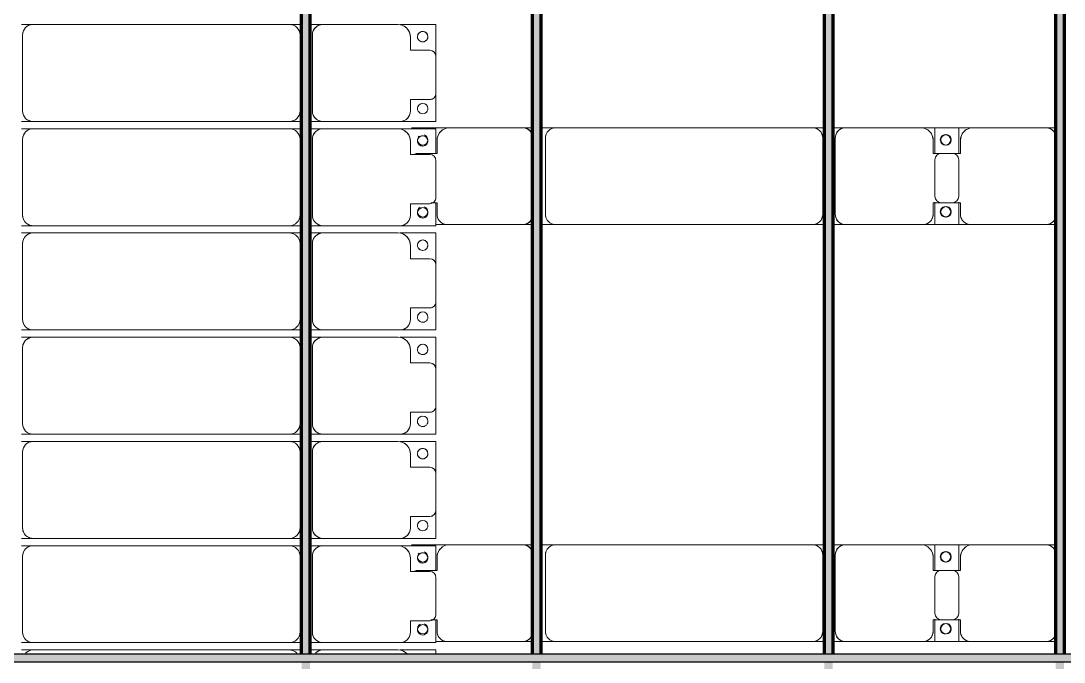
# Model space of a CAD drawing. Header units: millimetres. Extents: x -268744 to 115753, y -96240 to -10461.
# Drawn here: x -184413 to -179409, y -34647 to -31571 of the extents above; entities that cross this region are included whole.
import ezdxf

# ---------------------------------------------------------------- set-up
doc = ezdxf.new("R2010")
doc.units = ezdxf.units.MM
doc.layers.add('A-GENM', color=13, linetype='Continuous', lineweight=9)
doc.layers.add('S-BEAM', color=12, linetype='Continuous', lineweight=9)

# ---------------------------------------------------------------- blocks, each defined once
blk = doc.blocks.new('Dầm C52 - Hộp 40x60-V24-KHUNG KẾT CẤU BÈ PIN 1')
at = {"layer": 'S-BEAM', "lineweight": 25}
blk.add_hatch(color=4, dxfattribs=at).paths.add_polyline_path([(-145811, -20), (145811, -20), (145811, 20), (-145811, 20)])
at = {"layer": 'S-BEAM', "color": 4, "lineweight": 25}
for p, q in [((-145811, 20), (145811, 20)), ((145811, -20), (-145811, -20))]:
    blk.add_line(p, q, dxfattribs=at)
blk = doc.blocks.new('Dải phao đi lại kèm đỡ invester - DẢI PHAO ĐI LẠI-102783-KHUNG KẾT CẤU BÈ PIN 1')
at = {"layer": 'A-GENM', "color": 7}
for p, q in [((11258.4, 1312.2), (11411.8, 1312.2)), ((11258.4, 1138.2), (11258.4, 1312.2)), ((11258.4, 1312.2), (11258.4, 1138.2)), ((11411.8, 1312.2), (11258.4, 1312.2)), ((11588.2, 1312.2), (11411.8, 1312.2)), ((11588.2, 1312.2), (11723.4, 1312.2)), ((11723.4, 1312.2), (11588.2, 1312.2)), ((11723.4, 1312.2), (11723.4, 1139.7)), ((11723.4, 1139.7), (11723.4, 1312.2)), ((11758.4, 1312.2), (11878.1, 1312.2)), ((11758.4, 1138.2), (11758.4, 1312.2)), ((11758.4, 1312.2), (11758.4, 1138.2)), ((11878.1, 1312.2), (11758.4, 1312.2)), ((12088.2, 1312.2), (11911.8, 1312.2)), ((12111.9, 1312.2), (12223.4, 1312.2)), ((12223.4, 1312.2), (12111.9, 1312.2)), ((12223.4, 1312.2), (12223.4, 1139.7)), ((12223.4, 1139.7), (12223.4, 1312.2)), ((12258.4, 1312.2), (12411.8, 1312.2)), ((12258.4, 1138.2), (12258.4, 1312.2)), ((12258.4, 1312.2), (12258.4, 1138.2)), ((12411.8, 1312.2), (12258.4, 1312.2)), ((12588.2, 1312.2), (12411.8, 1312.2)), ((12588.2, 1312.2), (12723.4, 1312.2)), ((12723.4, 1312.2), (12588.2, 1312.2)), ((12723.4, 1312.2), (12723.4, 1139.7)), ((12723.4, 1139.7), (12723.4, 1312.2)), ((12758.4, 1312.2), (12911.8, 1312.2)), ((12758.4, 1138.2), (12758.4, 1312.2)), ((12758.4, 1312.2), (12758.4, 1138.2)), ((12911.8, 1312.2), (12758.4, 1312.2)), ((13088.2, 1312.2), (12911.8, 1312.2)), ((13088.2, 1312.2), (13223.4, 1312.2)), ((13223.4, 1312.2), (13088.2, 1312.2)), ((13223.4, 1312.2), (13223.4, 1139.7)), ((13223.4, 1139.7), (13223.4, 1312.2)), ((13258.4, 1312.2), (13411.8, 1312.2)), ((13258.4, 1138.2), (13258.4, 1312.2)), ((13258.4, 1312.2), (13258.4, 1138.2)), ((13411.8, 1312.2), (13258.4, 1312.2)), ((13588.2, 1312.2), (13411.8, 1312.2)), ((13588.2, 1312.2), (13723.4, 1312.2)), ((13723.4, 1312.2), (13588.2, 1312.2)), ((13723.4, 1312.2), (13723.4, 1139.7)), ((13723.4, 1139.7), (13723.4, 1312.2)), ((13758.4, 1312.2), (13878.1, 1312.2)), ((13758.4, 1138.2), (13758.4, 1312.2)), ((13758.4, 1312.2), (13758.4, 1138.2)), ((13878.1, 1312.2), (13758.4, 1312.2)), ((14088.2, 1312.2), (13911.8, 1312.2)), ((14111.9, 1312.2), (14223.4, 1312.2)), ((14223.4, 1312.2), (14111.9, 1312.2)), ((14223.4, 1312.2), (14223.4, 1139.7)), ((14223.4, 1139.7), (14223.4, 1312.2)), ((14258.4, 1312.2), (14276.8, 1312.2)), ((14258.4, 1138.2), (14258.4, 1312.2)), ((14258.4, 1312.2), (14258.4, 1138.2)), ((14276.8, 1312.2), (14258.4, 1312.2)), ((11381.8, 1282.2), (11381.8, 1189.7)), ((11618.2, 1189.7), (11618.2, 1282.2)), ((11881.8, 1282.2), (11881.8, 1189.7)), ((12118.2, 1189.7), (12118.2, 1282.2)), ((12381.8, 1282.2), (12381.8, 1189.7)), ((12618.2, 1189.7), (12618.2, 1282.2)), ((12881.8, 1282.2), (12881.8, 1189.7)), ((13118.2, 1189.7), (13118.2, 1282.2)), ((13381.8, 1282.2), (13381.8, 1189.7)), ((13618.2, 1189.7), (13618.2, 1282.2)), ((13881.8, 1282.2), (13881.8, 1189.7)), ((14118.2, 1189.7), (14118.2, 1282.2)), ((11381.8, 1189.7), (11318.4, 1189.7)), ((11673.4, 1189.7), (11618.2, 1189.7)), ((11881.8, 1189.7), (11818.4, 1189.7)), ((12173.4, 1189.7), (12118.2, 1189.7)), ((12381.8, 1189.7), (12318.4, 1189.7)), ((12673.4, 1189.7), (12618.2, 1189.7)), ((12881.8, 1189.7), (12818.4, 1189.7)), ((13173.4, 1189.7), (13118.2, 1189.7)), ((13381.8, 1189.7), (13318.4, 1189.7)), ((13673.4, 1189.7), (13618.2, 1189.7)), ((13881.8, 1189.7), (13818.4, 1189.7)), ((14173.4, 1189.7), (14118.2, 1189.7)), ((11258.4, 1129.7), (11258.4, 769.7)), ((11723.4, 769.7), (11723.4, 1139.7)), ((11758.4, 1129.7), (11758.4, 769.7)), ((12223.4, 769.7), (12223.4, 1139.7)), ((12258.4, 1129.7), (12258.4, 769.7)), ((12723.4, 769.7), (12723.4, 1139.7)), ((12758.4, 1129.7), (12758.4, 769.7)), ((13223.4, 769.7), (13223.4, 1139.7)), ((13258.4, 1129.7), (13258.4, 769.7)), ((13723.4, 769.7), (13723.4, 1139.7)), ((13758.4, 1129.7), (13758.4, 769.7)), ((14223.4, 769.7), (14223.4, 1139.7)), ((14258.4, 1129.7), (14258.4, 769.7)), ((11258.4, 707.6), (11258.4, 769.7)), ((11258.4, 707.6), (11258.4, 769.7)), ((11723.4, 769.7), (11723.4, 707.6)), ((11723.4, 769.7), (11723.4, 707.6)), ((11758.4, 707.6), (11758.4, 769.7)), ((11758.4, 707.6), (11758.4, 769.7)), ((12223.4, 769.7), (12223.4, 707.6)), ((12223.4, 769.7), (12223.4, 707.6)), ((12258.4, 707.6), (12258.4, 769.7)), ((12258.4, 707.6), (12258.4, 769.7)), ((12723.4, 769.7), (12723.4, 707.6)), ((12723.4, 769.7), (12723.4, 707.6)), ((12758.4, 707.6), (12758.4, 769.7)), ((12758.4, 707.6), (12758.4, 769.7)), ((13223.4, 769.7), (13223.4, 707.6)), ((13223.4, 769.7), (13223.4, 707.6)), ((13258.4, 707.6), (13258.4, 769.7)), ((13258.4, 707.6), (13258.4, 769.7)), ((13723.4, 769.7), (13723.4, 707.6)), ((13723.4, 769.7), (13723.4, 707.6)), ((13758.4, 707.6), (13758.4, 769.7)), ((13758.4, 707.6), (13758.4, 769.7)), ((14223.4, 769.7), (14223.4, 707.6)), ((14223.4, 769.7), (14223.4, 707.6)), ((14258.4, 707.6), (14258.4, 769.7)), ((14258.4, 707.6), (14258.4, 769.7)), ((11308.4, 719.7), (11673.4, 719.7)), ((11808.4, 719.7), (12173.4, 719.7)), ((12308.4, 719.7), (12673.4, 719.7)), ((12808.4, 719.7), (13173.4, 719.7)), ((13308.4, 719.7), (13673.4, 719.7)), ((13808.4, 719.7), (14173.4, 719.7)), ((11258.4, 610.3), (11258.4, 667.6)), ((11258.4, 610.3), (11258.4, 667.6)), ((11673.4, 660.3), (11308.4, 660.3)), ((11723.4, 667.6), (11723.4, 610.3)), ((11723.4, 667.6), (11723.4, 610.3)), ((11758.4, 610.3), (11758.4, 667.6)), ((11758.4, 610.3), (11758.4, 667.6)), ((12173.4, 660.3), (11808.4, 660.3)), ((12223.4, 667.6), (12223.4, 610.3)), ((12223.4, 667.6), (12223.4, 610.3)), ((12258.4, 610.3), (12258.4, 667.6)), ((12258.4, 610.3), (12258.4, 667.6)), ((12673.4, 660.3), (12308.4, 660.3)), ((12723.4, 667.6), (12723.4, 610.3)), ((12723.4, 667.6), (12723.4, 610.3)), ((12758.4, 610.3), (12758.4, 667.6)), ((12758.4, 610.3), (12758.4, 667.6)), ((13173.4, 660.3), (12808.4, 660.3)), ((13223.4, 667.6), (13223.4, 610.3)), ((13223.4, 667.6), (13223.4, 610.3)), ((13258.4, 610.3), (13258.4, 667.6)), ((13258.4, 610.3), (13258.4, 667.6)), ((13673.4, 660.3), (13308.4, 660.3)), ((13723.4, 667.6), (13723.4, 610.3)), ((13723.4, 667.6), (13723.4, 610.3)), ((13758.4, 610.3), (13758.4, 667.6)), ((13758.4, 610.3), (13758.4, 667.6)), ((14173.4, 660.3), (13808.4, 660.3)), ((14223.4, 667.6), (14223.4, 610.3)), ((14223.4, 667.6), (14223.4, 610.3)), ((14258.4, 610.3), (14258.4, 667.6)), ((14258.4, 610.3), (14258.4, 667.6)), ((11258.4, 610.3), (11258.4, -620.3)), ((11723.4, -620.3), (11723.4, 610.3)), ((11758.4, 610.3), (11758.4, -620.3)), ((12223.4, -620.3), (12223.4, 610.3)), ((12258.4, 610.3), (12258.4, -620.3)), ((12723.4, -620.3), (12723.4, 610.3)), ((12758.4, 610.3), (12758.4, -620.3)), ((13223.4, -620.3), (13223.4, 610.3)), ((13258.4, 610.3), (13258.4, -620.3)), ((13723.4, -620.3), (13723.4, 610.3)), ((13758.4, 610.3), (13758.4, -620.3)), ((14223.4, -620.3), (14223.4, 610.3)), ((14258.4, 610.3), (14258.4, -620.3)), ((11258.4, -674.8), (11258.4, -620.3)), ((11258.4, -674.8), (11258.4, -620.3)), ((11723.4, -620.3), (11723.4, -674.8)), ((11723.4, -620.3), (11723.4, -674.8)), ((11758.4, -674.8), (11758.4, -620.3)), ((11758.4, -674.8), (11758.4, -620.3)), ((12223.4, -620.3), (12223.4, -674.8)), ((12223.4, -620.3), (12223.4, -674.8)), ((12258.4, -674.8), (12258.4, -620.3)), ((12258.4, -674.8), (12258.4, -620.3)), ((12723.4, -620.3), (12723.4, -674.8)), ((12723.4, -620.3), (12723.4, -674.8)), ((12758.4, -674.8), (12758.4, -620.3)), ((12758.4, -674.8), (12758.4, -620.3)), ((13223.4, -620.3), (13223.4, -674.8)), ((13223.4, -620.3), (13223.4, -674.8)), ((13258.4, -674.8), (13258.4, -620.3)), ((13258.4, -674.8), (13258.4, -620.3)), ((13723.4, -620.3), (13723.4, -674.8)), ((13723.4, -620.3), (13723.4, -674.8)), ((13758.4, -674.8), (13758.4, -620.3)), ((13758.4, -674.8), (13758.4, -620.3)), ((14223.4, -620.3), (14223.4, -674.8)), ((14223.4, -620.3), (14223.4, -674.8)), ((14258.4, -674.8), (14258.4, -620.3)), ((14258.4, -674.8), (14258.4, -620.3)), ((11308.4, -670.3), (11673.4, -670.3)), ((11808.4, -670.3), (12173.4, -670.3)), ((12308.4, -670.3), (12673.4, -670.3)), ((12808.4, -670.3), (13173.4, -670.3)), ((13308.4, -670.3), (13673.4, -670.3)), ((13808.4, -670.3), (14173.4, -670.3))]:
    blk.add_line(p, q, dxfattribs=at)
for centre, radius, start, end in [((11411.8, 1282.2), 30, 90, 180), ((11411.8, 1282.2), 30, 105, 165), ((11411.8, 1282.2), 30, 135, 165), ((11411.8, 1282.2), 30, 135, 165), ((11588.2, 1282.2), 30, 360, 90), ((11588.2, 1282.2), 30, 60, 75), ((11588.2, 1282.2), 30, 15, 75), ((11588.2, 1282.2), 30, 60, 75), ((11911.8, 1282.2), 30, 90, 180), ((12088.2, 1282.2), 30, 360, 90), ((12411.8, 1282.2), 30, 90, 180), ((12411.8, 1282.2), 30, 105, 165), ((12411.8, 1282.2), 30, 135, 165), ((12411.8, 1282.2), 30, 135, 165), ((12588.2, 1282.2), 30, 360, 90), ((12588.2, 1282.2), 30, 60, 75), ((12588.2, 1282.2), 30, 15, 75), ((12588.2, 1282.2), 30, 60, 75), ((12911.8, 1282.2), 30, 90, 180), ((12911.8, 1282.2), 30, 105, 165), ((12911.8, 1282.2), 30, 135, 165), ((12911.8, 1282.2), 30, 135, 165), ((13088.2, 1282.2), 30, 360, 90), ((13088.2, 1282.2), 30, 60, 75), ((13088.2, 1282.2), 30, 15, 75), ((13088.2, 1282.2), 30, 60, 75), ((13411.8, 1282.2), 30, 90, 180), ((13411.8, 1282.2), 30, 105, 165), ((13411.8, 1282.2), 30, 135, 165), ((13411.8, 1282.2), 30, 135, 165), ((13588.2, 1282.2), 30, 0, 90), ((13588.2, 1282.2), 30, 60, 75), ((13588.2, 1282.2), 30, 15, 75), ((13588.2, 1282.2), 30, 60, 75), ((13911.8, 1282.2), 30, 90, 180), ((14088.2, 1282.2), 30, 0, 90), ((11316.8, 1248.6), 25, 90, 270), ((11316.8, 1248.6), 25, 90, 255), ((11316.8, 1248.6), 25, 270, 90), ((11316.8, 1248.6), 25, 300, 90), ((11588.2, 1282.2), 30, 15, 30), ((11588.2, 1282.2), 30, 15, 30), ((11661.8, 1248.6), 25, 90, 270), ((11661.8, 1248.6), 25, 90, 180), ((11661.8, 1248.6), 25, 270, 90), ((11661.8, 1248.6), 25, 270, 90), ((11816.8, 1248.6), 25, 90, 270), ((11816.8, 1248.6), 25, 90, 255), ((11816.8, 1248.6), 25, 270, 90), ((11816.8, 1248.6), 25, 300, 90), ((12088.2, 1282.2), 30, 15, 30), ((12088.2, 1282.2), 30, 15, 30), ((12161.8, 1248.6), 25, 90, 270), ((12161.8, 1248.6), 25, 90, 180), ((12161.8, 1248.6), 25, 270, 90), ((12161.8, 1248.6), 25, 270, 90), ((12316.8, 1248.6), 25, 90, 270), ((12316.8, 1248.6), 25, 90, 255), ((12316.8, 1248.6), 25, 270, 90), ((12316.8, 1248.6), 25, 300, 90), ((12588.2, 1282.2), 30, 15, 30), ((12588.2, 1282.2), 30, 15, 30), ((12661.8, 1248.6), 25, 90, 270), ((12661.8, 1248.6), 25, 90, 180), ((12661.8, 1248.6), 25, 270, 90), ((12661.8, 1248.6), 25, 270, 90), ((12816.8, 1248.6), 25, 90, 270), ((12816.8, 1248.6), 25, 90, 255), ((12816.8, 1248.6), 25, 270, 90), ((12816.8, 1248.6), 25, 300, 90), ((13088.2, 1282.2), 30, 15, 30), ((13088.2, 1282.2), 30, 15, 30), ((13161.8, 1248.6), 25, 90, 270), ((13161.8, 1248.6), 25, 90, 180), ((13161.8, 1248.6), 25, 270, 90), ((13161.8, 1248.6), 25, 270, 90), ((13316.8, 1248.6), 25, 90, 270), ((13316.8, 1248.6), 25, 90, 255), ((13316.8, 1248.6), 25, 270, 90), ((13316.8, 1248.6), 25, 300, 90), ((13588.2, 1282.2), 30, 15, 30), ((13588.2, 1282.2), 30, 15, 30), ((13661.8, 1248.6), 25, 90, 270), ((13661.8, 1248.6), 25, 90, 180), ((13661.8, 1248.6), 25, 270, 90), ((13661.8, 1248.6), 25, 270, 90), ((13816.8, 1248.6), 25, 90, 270), ((13816.8, 1248.6), 25, 90, 255), ((13816.8, 1248.6), 25, 270, 90), ((13816.8, 1248.6), 25, 300, 90), ((14088.2, 1282.2), 30, 15, 30), ((14088.2, 1282.2), 30, 15, 30), ((14161.8, 1248.6), 25, 90, 270), ((14161.8, 1248.6), 25, 90, 180), ((14161.8, 1248.6), 25, 270, 90), ((14161.8, 1248.6), 25, 270, 90), ((11316.8, 1248.6), 25, 270, 285), ((11661.8, 1248.6), 25, 195, 255), ((11816.8, 1248.6), 25, 270, 285), ((12161.8, 1248.6), 25, 195, 255), ((12316.8, 1248.6), 25, 270, 285), ((12661.8, 1248.6), 25, 195, 255), ((12816.8, 1248.6), 25, 270, 285), ((13161.8, 1248.6), 25, 195, 255), ((13316.8, 1248.6), 25, 270, 285), ((13661.8, 1248.6), 25, 195, 255), ((13816.8, 1248.6), 25, 270, 285), ((14161.8, 1248.6), 25, 195, 255), ((11318.4, 1129.7), 60, 90, 180), ((11318.4, 1129.7), 60, 90, 150), ((11673.4, 1139.7), 50, 0, 90), ((11673.4, 1139.7), 50, 15, 90), ((11818.4, 1129.7), 60, 90, 180), ((11818.4, 1129.7), 60, 90, 150), ((12173.4, 1139.7), 50, 0, 90), ((12173.4, 1139.7), 50, 15, 90), ((12318.4, 1129.7), 60, 90, 180), ((12318.4, 1129.7), 60, 90, 150), ((12673.4, 1139.7), 50, 0, 90), ((12673.4, 1139.7), 50, 15, 90), ((12818.4, 1129.7), 60, 90, 180), ((12818.4, 1129.7), 60, 90, 150), ((13173.4, 1139.7), 50, 0, 90), ((13173.4, 1139.7), 50, 15, 90), ((13318.4, 1129.7), 60, 90, 180), ((13318.4, 1129.7), 60, 90, 150), ((13673.4, 1139.7), 50, 0, 90), ((13673.4, 1139.7), 50, 15, 90), ((13818.4, 1129.7), 60, 90, 180), ((13818.4, 1129.7), 60, 90, 150), ((14173.4, 1139.7), 50, 360, 90), ((14173.4, 1139.7), 50, 15, 90), ((14318.4, 1129.7), 60, 135, 180), ((14318.4, 1129.7), 60, 135, 150), ((11308.4, 769.7), 50, 180, 270), ((11308.4, 769.7), 50, 195, 270), ((11673.4, 769.7), 50, 270, 0), ((11673.4, 769.7), 50, 270, 345), ((11808.4, 769.7), 50, 180, 270), ((11808.4, 769.7), 50, 195, 270), ((12173.4, 769.7), 50, 270, 0), ((12173.4, 769.7), 50, 270, 345), ((12308.4, 769.7), 50, 180, 270), ((12308.4, 769.7), 50, 195, 270), ((12673.4, 769.7), 50, 270, 360), ((12673.4, 769.7), 50, 270, 345), ((12808.4, 769.7), 50, 180, 270), ((12808.4, 769.7), 50, 195, 270), ((13173.4, 769.7), 50, 270, 360), ((13173.4, 769.7), 50, 270, 345), ((13308.4, 769.7), 50, 180, 270), ((13308.4, 769.7), 50, 195, 270), ((13673.4, 769.7), 50, 270, 360), ((13673.4, 769.7), 50, 270, 345), ((13808.4, 769.7), 50, 180, 270), ((13808.4, 769.7), 50, 195, 270), ((14173.4, 769.7), 50, 270, 360), ((14173.4, 769.7), 50, 270, 345), ((14308.4, 769.7), 50, 180, 225), ((14308.4, 769.7), 50, 195, 225), ((11308.4, 610.3), 50, 90, 180), ((11308.4, 610.3), 50, 105, 120), ((11673.4, 610.3), 50, 360, 90), ((11673.4, 610.3), 50, 60, 90), ((11808.4, 610.3), 50, 90, 180), ((11808.4, 610.3), 50, 105, 120), ((12173.4, 610.3), 50, 0, 90), ((12173.4, 610.3), 50, 60, 90), ((12308.4, 610.3), 50, 90, 180), ((12308.4, 610.3), 50, 105, 120), ((12673.4, 610.3), 50, 0, 90), ((12673.4, 610.3), 50, 60, 90), ((12808.4, 610.3), 50, 90, 180), ((12808.4, 610.3), 50, 105, 120), ((13173.4, 610.3), 50, 0, 90), ((13173.4, 610.3), 50, 60, 90), ((13308.4, 610.3), 50, 90, 180), ((13308.4, 610.3), 50, 105, 120), ((13673.4, 610.3), 50, 0, 90), ((13673.4, 610.3), 50, 60, 90), ((13808.4, 610.3), 50, 90, 180), ((13808.4, 610.3), 50, 105, 120), ((14173.4, 610.3), 50, 360, 90), ((14173.4, 610.3), 50, 60, 90), ((11308.4, 610.3), 50, 150, 180), ((11673.4, 610.3), 50, 15, 30), ((11808.4, 610.3), 50, 150, 180), ((12173.4, 610.3), 50, 15, 30), ((12308.4, 610.3), 50, 150, 180), ((12673.4, 610.3), 50, 15, 30), ((12808.4, 610.3), 50, 150, 180), ((13173.4, 610.3), 50, 15, 30), ((13308.4, 610.3), 50, 150, 180), ((13673.4, 610.3), 50, 15, 30), ((13808.4, 610.3), 50, 150, 180), ((14173.4, 610.3), 50, 15, 30), ((14308.4, 610.3), 50, 135, 180), ((14308.4, 610.3), 50, 150, 180), ((11308.4, -620.3), 50, 180, 270), ((11308.4, -620.3), 50, 195, 225), ((11673.4, -620.3), 50, 270, 0), ((11673.4, -620.3), 50, 330, 0), ((11808.4, -620.3), 50, 180, 270), ((11808.4, -620.3), 50, 195, 225), ((12173.4, -620.3), 50, 270, 360), ((12173.4, -620.3), 50, 330, 0), ((12308.4, -620.3), 50, 180, 270), ((12308.4, -620.3), 50, 195, 225), ((12673.4, -620.3), 50, 270, 360), ((12673.4, -620.3), 50, 330, 0), ((12808.4, -620.3), 50, 180, 270), ((12808.4, -620.3), 50, 195, 225), ((13173.4, -620.3), 50, 270, 0), ((13173.4, -620.3), 50, 330, 0), ((13308.4, -620.3), 50, 180, 270), ((13308.4, -620.3), 50, 195, 225), ((13673.4, -620.3), 50, 270, 0), ((13673.4, -620.3), 50, 330, 360), ((13808.4, -620.3), 50, 180, 270), ((13808.4, -620.3), 50, 195, 225), ((14173.4, -620.3), 50, 270, 360), ((14173.4, -620.3), 50, 330, 360), ((14308.4, -620.3), 50, 180, 225), ((14308.4, -620.3), 50, 195, 225), ((11308.4, -620.3), 50, 240, 270), ((11673.4, -620.3), 50, 270, 300), ((11808.4, -620.3), 50, 240, 270), ((12173.4, -620.3), 50, 270, 300), ((12308.4, -620.3), 50, 240, 270), ((12673.4, -620.3), 50, 270, 300), ((12808.4, -620.3), 50, 240, 270), ((13173.4, -620.3), 50, 270, 300), ((13308.4, -620.3), 50, 240, 270), ((13673.4, -620.3), 50, 270, 300), ((13808.4, -620.3), 50, 240, 270), ((14173.4, -620.3), 50, 270, 300)]:
    blk.add_arc(centre, radius, start, end, dxfattribs=at)
blk = doc.blocks.new('Dầm C52 - Dầm C52-102503-KHUNG KẾT CẤU BÈ PIN 1')
at = {"layer": 'S-BEAM', "lineweight": 140}
h = blk.add_hatch(color=1, dxfattribs=at)
h.paths.add_polyline_path([(-25480.9, 20), (-25480.9, -20), (-25440.9, -20), (-25440.9, 20)])
h.paths.add_polyline_path([(-25400.9, 20), (-25400.9, -20), (-19440.9, -20), (-19443, 20), (-24983.5, 20)])
h.paths.add_polyline_path([(-19400.9, 20), (-19400.9, -20), (-13440.9, -20), (-13440.9, 20), (-17596.2, 20)])
h.paths.add_polyline_path([(-13400.9, -20), (-7440.9, -20), (-7440.9, 20), (-13400.9, 20)])
h.paths.add_polyline_path([(-7400.9, -20), (-1440.9, -20), (-1440.9, 20), (-7400.9, 20)])
h.paths.add_polyline_path([(-1400.9, -20), (4559.1, -20), (4559.1, 20), (-1400.9, 20)])
h.paths.add_polyline_path([(4599.1, -20), (10559.1, -20), (10559.1, 20), (4599.1, 20)])
h.paths.add_polyline_path([(10599.1, 20), (10599.1, -20), (16559.1, -20), (16559.1, 20), (11952.8, 20)])
h.paths.add_polyline_path([(16599.1, -20), (22559.1, -20), (22559.1, 20), (16599.1, 20)])
h.paths.add_polyline_path([(22599.1, -20), (25259.1, -20), (25259.1, 20), (22599.1, 20)])
h.paths.add_polyline_path([(25299.1, -20), (25441.8, -20), (25441.8, 20), (25299.1, 20)])
at = {"layer": 'S-BEAM', "color": 1, "lineweight": 140}
for p, q in [((10599.1, 20), (16559.1, 20)), ((16559.1, -20), (10599.1, -20))]:
    blk.add_line(p, q, dxfattribs=at)
blk = doc.blocks.new('Dầm C52 - Dầm C52-102502-KHUNG KẾT CẤU BÈ PIN 1')
at = {"layer": 'S-BEAM', "lineweight": 140}
h = blk.add_hatch(color=1, dxfattribs=at)
h.paths.add_polyline_path([(-25480.9, 20), (-25480.9, -20), (-25440.9, -20), (-25440.9, 20)])
h.paths.add_polyline_path([(-25400.9, 20), (-25400.9, -20), (-19440.9, -20), (-19443, 20), (-24983.5, 20)])
h.paths.add_polyline_path([(-19400.9, 20), (-19400.9, -20), (-13440.9, -20), (-13440.9, 20), (-18981.3, 20)])
h.paths.add_polyline_path([(-13400.9, -20), (-7440.9, -20), (-7440.9, 20), (-13400.9, 20)])
h.paths.add_polyline_path([(-7400.9, -20), (-1440.9, -20), (-1440.9, 20), (-7400.9, 20)])
h.paths.add_polyline_path([(-1400.9, -20), (4559.1, -20), (4559.1, 20), (-1400.9, 20)])
h.paths.add_polyline_path([(4599.1, 20), (4599.1, -20), (10559.1, -20), (10559.1, 20), (5027.2, 20)])
h.paths.add_polyline_path([(10599.1, -20), (16559.1, -20), (16559.1, 20), (10599.1, 20)])
h.paths.add_polyline_path([(16599.1, 20), (16599.1, -20), (22559.1, -20), (22559.1, 20), (17031.5, 20)])
h.paths.add_polyline_path([(22599.1, -20), (25259.1, -20), (25259.1, 20), (22599.1, 20)])
h.paths.add_polyline_path([(25299.1, -20), (25480.9, -20), (25480.9, 20), (25299.1, 20)])
at = {"layer": 'S-BEAM', "color": 1, "lineweight": 140}
for p, q in [((10599.1, 20), (16559.1, 20)), ((16559.1, -20), (10599.1, -20))]:
    blk.add_line(p, q, dxfattribs=at)
blk = doc.blocks.new('Dai phao do pin - DẢI PHAO ĐỠ PIN-V47-KHUNG KẾT CẤU BÈ PIN 1')
at = {"layer": 'A-GENM', "color": 7}
for p, q in [((-1312.2, 241.6), (-1129.7, 241.6)), ((-1129.7, 241.6), (-1312.2, 241.6)), ((-779.7, 241.6), (-1129.7, 241.6)), ((-779.7, 241.6), (-732.4, 241.6)), ((-779.7, 241.6), (-732.4, 241.6)), ((-692.4, 241.6), (-620.3, 241.6)), ((-692.4, 241.6), (-620.3, 241.6)), ((610.3, 241.6), (-620.3, 241.6)), ((610.3, 241.6), (667.6, 241.6)), ((610.3, 241.6), (667.6, 241.6)), ((707.6, 241.6), (769.7, 241.6)), ((707.6, 241.6), (769.7, 241.6)), ((1129.7, 241.6), (769.7, 241.6)), ((1129.7, 241.6), (1312.2, 241.6)), ((1312.2, 241.6), (1129.7, 241.6)), ((1197.8, 241.6), (1380.3, 241.6)), ((1197.8, 116.2), (1197.8, 241.6)), ((1380.3, 241.6), (1197.8, 241.6)), ((1312.2, 241.6), (1312.2, 116.2)), ((1730.3, 241.6), (1380.3, 241.6)), ((1730.3, 241.6), (1777.6, 241.6)), ((1730.3, 241.6), (1777.6, 241.6)), ((-1189.7, 181.6), (-1189.7, 118.2)), ((-670.3, 191.6), (-670.3, -173.4)), ((660.3, -173.4), (660.3, 191.6)), ((719.7, 191.6), (719.7, -173.4)), ((1189.7, 118.2), (1189.7, 181.6)), ((1320.3, 181.6), (1320.3, 118.2)), ((-1189.7, 118.2), (-1282.2, 118.2)), ((1282.2, 118.2), (1189.7, 118.2)), ((1320.3, 118.2), (1227.8, 118.2)), ((1197.8, 88.2), (1197.8, -88.2)), ((1312.2, -88.2), (1312.2, 88.2)), ((-1220.1, -118.2), (-1189.7, -118.2)), ((-1189.7, -118.2), (-1189.7, -173.4)), ((1189.7, -173.4), (1189.7, -118.2)), ((1189.7, -118.2), (1282.2, -118.2)), ((1197.8, -223.4), (1197.8, -116.2)), ((1227.8, -118.2), (1320.3, -118.2)), ((1312.2, -116.2), (1312.2, -223.4)), ((1320.3, -118.2), (1320.3, -173.4)), ((-1139.7, -223.4), (-1195.8, -223.4)), ((-1195.8, -223.4), (-1139.7, -223.4)), ((-1139.7, -223.4), (-779.7, -223.4)), ((-732.4, -223.4), (-779.7, -223.4)), ((-732.4, -223.4), (-779.7, -223.4)), ((-620.3, -223.4), (-692.4, -223.4)), ((-620.3, -223.4), (-692.4, -223.4)), ((-620.3, -223.4), (610.3, -223.4)), ((667.6, -223.4), (610.3, -223.4)), ((667.6, -223.4), (610.3, -223.4)), ((769.7, -223.4), (707.6, -223.4)), ((769.7, -223.4), (707.6, -223.4)), ((769.7, -223.4), (1139.7, -223.4)), ((1312.2, -223.4), (1139.7, -223.4)), ((1139.7, -223.4), (1312.2, -223.4)), ((1370.3, -223.4), (1197.8, -223.4)), ((1197.8, -223.4), (1370.3, -223.4)), ((1370.3, -223.4), (1730.3, -223.4)), ((1777.6, -223.4), (1730.3, -223.4)), ((1777.6, -223.4), (1730.3, -223.4))]:
    blk.add_line(p, q, dxfattribs=at)
for centre, radius, start, end in [((-1258.6, 183.2), 25, 135, 150), ((-1258.6, 183.2), 25, 135, 150), ((-1258.6, 183.2), 25, 0, 75), ((-1258.6, 183.2), 25, 0, 75), ((-1129.7, 181.6), 60, 90, 180), ((-1129.7, 181.6), 60, 120, 180), ((-779.7, 191.6), 50, 30, 90), ((-779.7, 191.6), 50, 30, 72.525), ((-620.3, 191.6), 50, 90, 180), ((-620.3, 191.6), 50, 150, 180), ((-620.3, 191.6), 50, 105, 135), ((610.3, 191.6), 50, 360, 90), ((610.3, 191.6), 50, 60, 90), ((610.3, 191.6), 50, 15, 30), ((769.7, 191.6), 50, 90, 180), ((769.7, 191.6), 50, 105, 180), ((1129.7, 181.6), 60, 360, 90), ((1129.7, 181.6), 60, 360, 60), ((1248.6, 183.2), 25, 360, 180), ((1248.6, 183.2), 25, 360, 165), ((1251.4, 183.2), 25, 0, 180), ((1251.4, 183.2), 25, 90, 180), ((1251.4, 183.2), 25, 15, 75), ((1380.3, 181.6), 60, 90, 180), ((1380.3, 181.6), 60, 120, 180), ((1730.3, 191.6), 50, 30, 90), ((1730.3, 191.6), 50, 30, 75), ((-1258.6, 183.2), 25, 180, 0), ((-1258.6, 183.2), 25, 180, 300), ((-1258.6, 183.2), 25, 330, 360), ((1248.6, 183.2), 25, 180, 360), ((1251.4, 183.2), 25, 180, 360), ((1251.4, 183.2), 25, 180, 300), ((1248.6, 183.2), 25, 210, 360), ((1251.4, 183.2), 25, 330, 345), ((-1282.2, 88.2), 30, 90, 120), ((1227.8, 88.2), 30, 90, 180), ((1282.2, 88.2), 30, 360, 90), ((1227.8, -88.2), 30, 180, 270), ((1282.2, -88.2), 30, 270, 360), ((-1258.6, -161.8), 25, 120, 165), ((-1258.6, -161.8), 25, 120, 165), ((-1258.6, -161.8), 25, 0, 75), ((-1258.6, -161.8), 25, 0, 75), ((1248.6, -161.8), 25, 0, 180), ((1248.6, -161.8), 25, 105, 165), ((1251.4, -161.8), 25, 0, 180), ((1251.4, -161.8), 25, 105, 180), ((1248.6, -161.8), 25, 360, 75), ((1251.4, -161.8), 25, 15, 75), ((-1258.6, -161.8), 25, 180, 0), ((-1258.6, -161.8), 25, 180, 270), ((-1258.6, -161.8), 25, 285, 360), ((-1139.7, -173.4), 50, 180, 270), ((-1139.7, -173.4), 50, 180, 255), ((-779.7, -173.4), 50, 270, 330), ((-779.7, -173.4), 50, 287.475, 330), ((-620.3, -173.4), 50, 180, 270), ((-620.3, -173.4), 50, 180, 210), ((610.3, -173.4), 50, 270, 360), ((610.3, -173.4), 50, 330, 360), ((769.7, -173.4), 50, 180, 270), ((769.7, -173.4), 50, 180, 255), ((1139.7, -173.4), 50, 270, 360), ((1139.7, -173.4), 50, 285, 360), ((1248.6, -161.8), 25, 180, 0), ((1248.6, -161.8), 25, 195, 0), ((1251.4, -161.8), 25, 180, 0), ((1251.4, -161.8), 25, 180, 270), ((1251.4, -161.8), 25, 285, 345), ((1370.3, -173.4), 50, 180, 270), ((1370.3, -173.4), 50, 180, 255), ((1730.3, -173.4), 50, 270, 330), ((1730.3, -173.4), 50, 285, 330), ((-620.3, -173.4), 50, 240, 270), ((610.3, -173.4), 50, 285, 300)]:
    blk.add_arc(centre, radius, start, end, dxfattribs=at)
blk = doc.blocks.new('Dai phao do pin - DẢI PHAO ĐỠ PIN-V48-KHUNG KẾT CẤU BÈ PIN 1')
at = {"layer": 'A-GENM', "color": 7}
for p, q in [((-1312.2, 241.6), (-1129.7, 241.6)), ((-1129.7, 241.6), (-1312.2, 241.6)), ((-779.7, 241.6), (-1129.7, 241.6)), ((-779.7, 241.6), (-732.4, 241.6)), ((-779.7, 241.6), (-732.4, 241.6)), ((-692.4, 241.6), (-620.3, 241.6)), ((-692.4, 241.6), (-620.3, 241.6)), ((610.3, 241.6), (-620.3, 241.6)), ((610.3, 241.6), (667.6, 241.6)), ((610.3, 241.6), (667.6, 241.6)), ((707.6, 241.6), (769.7, 241.6)), ((707.6, 241.6), (769.7, 241.6)), ((1129.7, 241.6), (769.7, 241.6)), ((1129.7, 241.6), (1312.2, 241.6)), ((1312.2, 241.6), (1129.7, 241.6)), ((1197.8, 241.6), (1380.3, 241.6)), ((1197.8, 116.2), (1197.8, 241.6)), ((1380.3, 241.6), (1197.8, 241.6)), ((1312.2, 241.6), (1312.2, 116.2)), ((1730.3, 241.6), (1380.3, 241.6)), ((1730.3, 241.6), (1777.6, 241.6)), ((1730.3, 241.6), (1777.6, 241.6)), ((-1189.7, 181.6), (-1189.7, 118.2)), ((-670.3, 191.6), (-670.3, -173.4)), ((660.3, -173.4), (660.3, 191.6)), ((719.7, 191.6), (719.7, -173.4)), ((1189.7, 118.2), (1189.7, 181.6)), ((1320.3, 181.6), (1320.3, 118.2)), ((-1189.7, 118.2), (-1282.2, 118.2)), ((1282.2, 118.2), (1189.7, 118.2)), ((1320.3, 118.2), (1227.8, 118.2)), ((1197.8, 88.2), (1197.8, -88.2)), ((1312.2, -88.2), (1312.2, 88.2)), ((-1220.1, -118.2), (-1189.7, -118.2)), ((-1189.7, -118.2), (-1189.7, -173.4)), ((1189.7, -173.4), (1189.7, -118.2)), ((1189.7, -118.2), (1282.2, -118.2)), ((1197.8, -223.4), (1197.8, -116.2)), ((1227.8, -118.2), (1320.3, -118.2)), ((1312.2, -116.2), (1312.2, -223.4)), ((1320.3, -118.2), (1320.3, -173.4)), ((-1139.7, -223.4), (-1195.8, -223.4)), ((-1195.8, -223.4), (-1139.7, -223.4)), ((-1139.7, -223.4), (-779.7, -223.4)), ((-732.4, -223.4), (-779.7, -223.4)), ((-732.4, -223.4), (-779.7, -223.4)), ((-620.3, -223.4), (-692.4, -223.4)), ((-620.3, -223.4), (-692.4, -223.4)), ((-620.3, -223.4), (610.3, -223.4)), ((667.6, -223.4), (610.3, -223.4)), ((667.6, -223.4), (610.3, -223.4)), ((769.7, -223.4), (707.6, -223.4)), ((769.7, -223.4), (707.6, -223.4)), ((769.7, -223.4), (1139.7, -223.4)), ((1312.2, -223.4), (1139.7, -223.4)), ((1139.7, -223.4), (1312.2, -223.4)), ((1370.3, -223.4), (1197.8, -223.4)), ((1197.8, -223.4), (1370.3, -223.4)), ((1370.3, -223.4), (1730.3, -223.4)), ((1777.6, -223.4), (1730.3, -223.4)), ((1777.6, -223.4), (1730.3, -223.4))]:
    blk.add_line(p, q, dxfattribs=at)
for centre, radius, start, end in [((-1258.6, 183.2), 25, 135, 150), ((-1258.6, 183.2), 25, 135, 150), ((-1258.6, 183.2), 25, 0, 75), ((-1258.6, 183.2), 25, 0, 75), ((-1129.7, 181.6), 60, 90, 180), ((-1129.7, 181.6), 60, 120, 180), ((-779.7, 191.6), 50, 30, 90), ((-779.7, 191.6), 50, 30, 72.525), ((-620.3, 191.6), 50, 90, 180), ((-620.3, 191.6), 50, 150, 180), ((-620.3, 191.6), 50, 105, 135), ((610.3, 191.6), 50, 360, 90), ((610.3, 191.6), 50, 60, 90), ((610.3, 191.6), 50, 15, 30), ((769.7, 191.6), 50, 90, 180), ((769.7, 191.6), 50, 105, 180), ((1129.7, 181.6), 60, 360, 90), ((1129.7, 181.6), 60, 360, 60), ((1248.6, 183.2), 25, 360, 180), ((1248.6, 183.2), 25, 360, 165), ((1251.4, 183.2), 25, 0, 180), ((1251.4, 183.2), 25, 90, 180), ((1251.4, 183.2), 25, 15, 75), ((1380.3, 181.6), 60, 90, 180), ((1380.3, 181.6), 60, 120, 180), ((1730.3, 191.6), 50, 30, 90), ((1730.3, 191.6), 50, 30, 75), ((-1258.6, 183.2), 25, 180, 0), ((-1258.6, 183.2), 25, 180, 300), ((-1258.6, 183.2), 25, 330, 360), ((1248.6, 183.2), 25, 180, 360), ((1251.4, 183.2), 25, 180, 360), ((1251.4, 183.2), 25, 180, 300), ((1248.6, 183.2), 25, 210, 360), ((1251.4, 183.2), 25, 330, 345), ((-1282.2, 88.2), 30, 90, 120), ((1227.8, 88.2), 30, 90, 180), ((1282.2, 88.2), 30, 360, 90), ((1227.8, -88.2), 30, 180, 270), ((1282.2, -88.2), 30, 270, 360), ((-1258.6, -161.8), 25, 120, 165), ((-1258.6, -161.8), 25, 120, 165), ((-1258.6, -161.8), 25, 0, 75), ((-1258.6, -161.8), 25, 0, 75), ((1248.6, -161.8), 25, 0, 180), ((1248.6, -161.8), 25, 105, 165), ((1251.4, -161.8), 25, 0, 180), ((1251.4, -161.8), 25, 105, 180), ((1248.6, -161.8), 25, 360, 75), ((1251.4, -161.8), 25, 15, 75), ((-1258.6, -161.8), 25, 180, 0), ((-1258.6, -161.8), 25, 180, 270), ((-1258.6, -161.8), 25, 285, 360), ((-1139.7, -173.4), 50, 180, 270), ((-1139.7, -173.4), 50, 180, 255), ((-779.7, -173.4), 50, 270, 330), ((-779.7, -173.4), 50, 287.475, 330), ((-620.3, -173.4), 50, 180, 270), ((-620.3, -173.4), 50, 180, 210), ((610.3, -173.4), 50, 270, 360), ((610.3, -173.4), 50, 330, 360), ((769.7, -173.4), 50, 180, 270), ((769.7, -173.4), 50, 180, 255), ((1139.7, -173.4), 50, 270, 360), ((1139.7, -173.4), 50, 285, 360), ((1248.6, -161.8), 25, 180, 0), ((1248.6, -161.8), 25, 195, 0), ((1251.4, -161.8), 25, 180, 0), ((1251.4, -161.8), 25, 180, 270), ((1251.4, -161.8), 25, 285, 345), ((1370.3, -173.4), 50, 180, 270), ((1370.3, -173.4), 50, 180, 255), ((1730.3, -173.4), 50, 270, 330), ((1730.3, -173.4), 50, 285, 330), ((-620.3, -173.4), 50, 240, 270), ((610.3, -173.4), 50, 285, 300)]:
    blk.add_arc(centre, radius, start, end, dxfattribs=at)
blk = doc.blocks.new('be pin 1_rvt-1-KHUNG KẾT CẤU BÈ PIN 1')
at = {"layer": 'A-GENM', "lineweight": 9, "rotation": 270.0000000003262}
blk.add_blockref('Dải phao đi lại kèm đỡ invester - DẢI PHAO ĐI LẠI-102783-KHUNG KẾT CẤU BÈ PIN 1', (-183734, -20329.7), dxfattribs=at)
at = {"layer": 'A-GENM', "lineweight": 9}
for name, p in [('Dai phao do pin - DẢI PHAO ĐỠ PIN-V48-KHUNG KẾT CẤU BÈ PIN 1', (-181226.8, -32324.7)), ('Dai phao do pin - DẢI PHAO ĐỠ PIN-V47-KHUNG KẾT CẤU BÈ PIN 1', (-181226.8, -34324.7))]:
    blk.add_blockref(name, p, dxfattribs=at)
at = {"layer": 'S-BEAM', "lineweight": 9, "rotation": 90.00000000032618}
for name, p in [('Dầm C52 - Dầm C52-102502-KHUNG KẾT CẤU BÈ PIN 1', (-181939.1, -45205.6)), ('Dầm C52 - Dầm C52-102502-KHUNG KẾT CẤU BÈ PIN 1', (-179429.1, -45205.6)), ('Dầm C52 - Dầm C52-102503-KHUNG KẾT CẤU BÈ PIN 1', (-183046.4, -45205.6)), ('Dầm C52 - Dầm C52-102503-KHUNG KẾT CẤU BÈ PIN 1', (-180539.1, -45205.6))]:
    blk.add_blockref(name, p, dxfattribs=at)
at = {"layer": 'S-BEAM', "lineweight": 9}
blk.add_blockref('Dầm C52 - Hộp 40x60-V24-KHUNG KẾT CẤU BÈ PIN 1', (-110896.7, -34626.5), dxfattribs=at)

msp = doc.modelspace()

# ---------------------------------------------------------------- block references
at = {"lineweight": 5}
msp.add_blockref('be pin 1_rvt-1-KHUNG KẾT CẤU BÈ PIN 1', (0, 0), dxfattribs=at)

doc.saveas('drawing.dxf')
